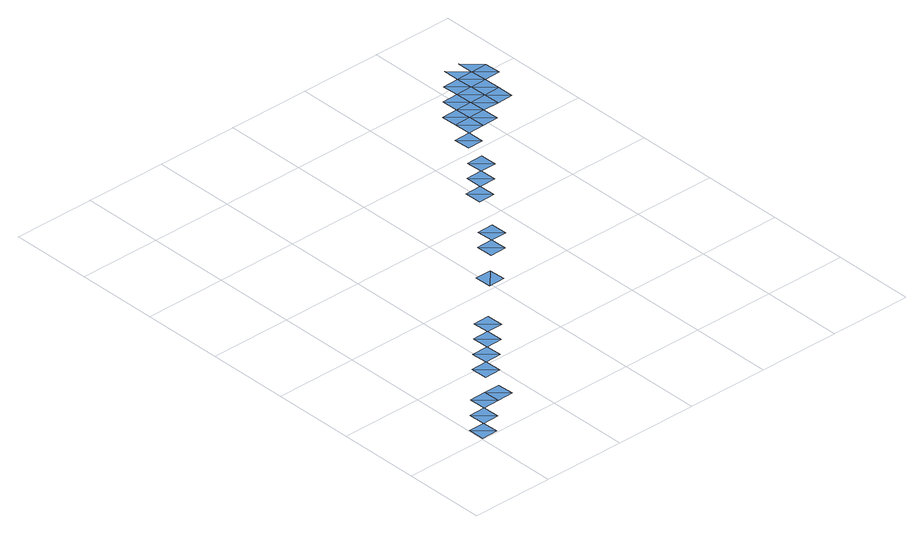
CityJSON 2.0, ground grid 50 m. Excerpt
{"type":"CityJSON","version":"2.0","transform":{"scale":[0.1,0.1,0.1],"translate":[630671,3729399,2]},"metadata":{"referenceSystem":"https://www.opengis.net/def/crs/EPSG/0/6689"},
"CityObjects":{
"waterbody1":{"type":"WaterBody","attributes":{"name":"福岡県津波浸水想定図","class":"1140","function":"2","WaterBodyTsunamiRiskAttribute.description":"1","WaterBodyTsunamiRiskAttribute.rank":"2"},"geometry":[{"type":"MultiSurface","lod":"1","boundaries":[[[0,1,2]],[[0,2,3]],[[4,3,5]],[[5,6,4]],[[7,6,8]],[[9,7,8]],[[10,11,12]],[[12,11,13]],[[13,14,15]],[[15,14,16]],[[17,18,19]],[[17,20,18]],[[21,22,23]],[[23,24,21]],[[25,26,27]],[[28,26,25]],[[29,28,30]],[[29,30,31]],[[31,30,32]],[[32,33,31]],[[34,31,33]],[[33,35,34]],[[36,35,37]],[[36,37,38]],[[39,38,40]],[[39,40,41]],[[42,43,41]]]}]},
"waterbody2":{"type":"WaterBody","attributes":{"name":"福岡県津波浸水想定図","class":"1140","function":"2","WaterBodyTsunamiRiskAttribute.description":"1","WaterBodyTsunamiRiskAttribute.rank":"1"},"geometry":[{"type":"MultiSurface","lod":"1","boundaries":[[[44,9,8]],[[44,45,9]],[[46,16,47]],[[19,46,47]],[[48,49,50]],[[51,48,50]],[[52,51,53]],[[53,54,52]],[[55,56,57]],[[56,55,58]],[[58,59,60]],[[60,59,61]],[[61,62,63]],[[64,63,62]],[[35,33,65]],[[37,35,65]],[[66,37,65]],[[38,37,67]],[[67,37,66]],[[67,40,38]],[[41,40,68]],[[68,42,41]]]}]},
"waterbody3":{"type":"WaterBody","attributes":{"name":"福岡県津波浸水想定図","class":"1140","function":"2","WaterBodyTsunamiRiskAttribute.description":"1","WaterBodyTsunamiRiskAttribute.rank":"3"},"geometry":[{"type":"MultiSurface","lod":"1","boundaries":[[[31,69,29]],[[31,34,69]],[[70,34,35]],[[70,35,36]],[[38,71,36]],[[38,39,71]],[[41,72,39]]]}]}
},
"vertices":[
[6,106,4],[8,6,3],[108,8,4],[106,108,4],[104,208,3],[206,110,3],[204,210,3],[202,310,4],[304,212,4],[302,312,4],[400,414,4],[500,416,4],[398,514,4],[498,516,4],[598,518,4],[496,616,4],[596,617,4],[794,721,4],[692,819,4],[694,719,4],[792,821,4],[1086,1127,3],[986,1125,3],[988,1025,3],[1088,1027,3],[1868,2042,3],[1767,2140,3],[1769,2040,3],[1867,2142,3],[1865,2242,3],[1967,2144,4],[1965,2244,3],[2066,2146,4],[2065,2246,3],[1963,2344,3],[2063,2346,3],[2061,2446,3],[2163,2348,3],[2161,2448,3],[2159,2548,3],[2261,2450,3],[2259,2550,3],[2359,2552,3],[2257,2650,3],
[404,214,4],[402,314,4],[594,717,4],[696,619,4],[1182,1329,4],[1184,1229,4],[1284,1231,4],[1282,1331,4],[1280,1431,3],[1382,1333,3],[1380,1433,3],[1576,1637,3],[1474,1735,3],[1476,1635,3],[1574,1737,3],[1674,1738,4],[1572,1836,4],[1672,1838,4],[1772,1840,3],[1671,1938,3],[1770,1940,3],[2165,2248,3],[2264,2250,3],[2263,2350,3],[2361,2452,3],
[1863,2342,3],[1961,2444,3],[2059,2546,3],[2157,2648,3]
]}
